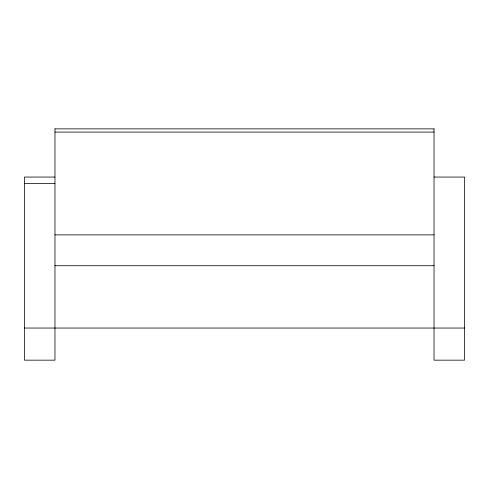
<?xml version="1.0" encoding="UTF-8"?>
<svg xmlns="http://www.w3.org/2000/svg" width="489" height="489" viewBox="0 0 489 489"><rect width="100%" height="100%" fill="white"/><g stroke="black" fill="none" stroke-linecap="round" stroke-linejoin="round"><path stroke-width="0.73" d="M54.97 128.87L434.03 128.87M54.97 132.079L434.03 132.079M54.97 177.055L24.45 177.055L24.45 360.161L54.97 360.161L54.97 128.839M434.03 177.055L464.55 177.055L464.55 360.161L434.03 360.161L434.03 128.839M24.45 183.479L54.97 183.479M54.97 234.879L434.03 234.879M54.97 265.716L434.03 265.716M24.45 328.04L464.55 328.04"/></g></svg>
